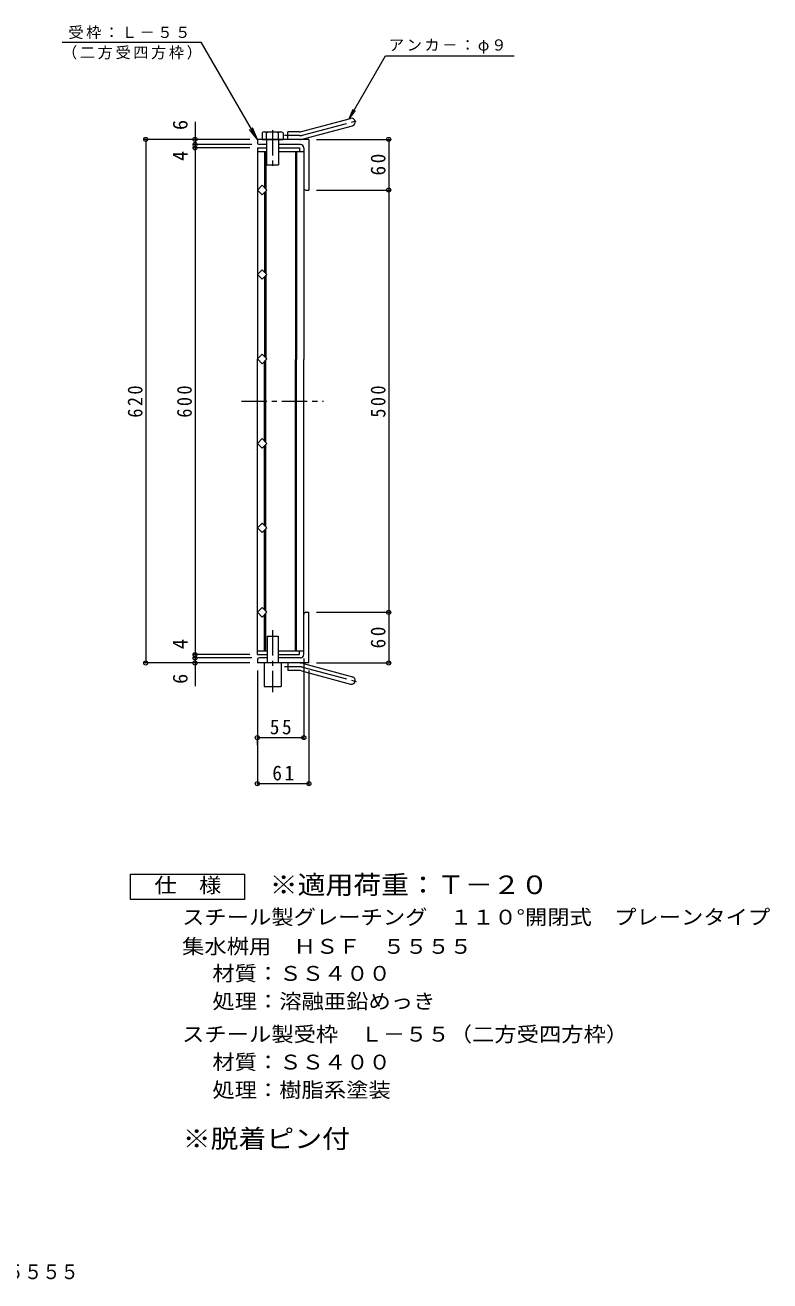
# Model space of a CAD drawing. Units: millimetres, scale not verified. Extents: x -903 to 1060, y -823 to 748.
# Drawn here: x 178 to 1060, y -823 to 664 of the extents above; entities that cross this region are included whole.
import ezdxf
from ezdxf.enums import TextEntityAlignment as Align

# ---------------------------------------------------------------- set-up
doc = ezdxf.new("R2010")
doc.units = ezdxf.units.MM
doc.header["$LTSCALE"] = 6
doc.header["$PDMODE"] = 32
doc.header["$PDSIZE"] = 4.8
doc.linetypes.add('CHAIN1', pattern=[8, 5, -1, 1, -1])
doc.linetypes.add('CHAIN2', pattern=[12, 9, -1, 1, -1])
for name, color, linetype, lineweight in [('A-1', 2, 'Continuous', 9), ('A-2', 3, 'Continuous', 9), ('A-4', 7, 'Continuous', 9), ('A-5', 7, 'Continuous', 9), ('A-9', 4, 'Continuous', 9), ('F-4_F-4ﾚｲﾔ', 2, 'Continuous', 9)]:
    doc.layers.add(name, color=color, linetype=linetype, lineweight=lineweight)
doc.layers.add('F-5_F-5ﾚｲﾔ', color=2, linetype='Continuous')
doc.styles.add('ＭＳ ゴシック', font='')
doc.styles.get('ＭＳ ゴシック').set_extended_font_data('MS Gothic')

msp = doc.modelspace()

# ---------------------------------------------------------------- linework, layer by layer
at = {"layer": 'A-1'}
for p, q in [((505.349, 538.302), (563.539, 553.895)), ((489.204, 528.996), (489.204, 537.996)), ((503.019, 537.996), (489.204, 537.996)), ((507.678, 529.609), (565.869, 545.201)), ((514.204, 528.996), (453.204, 528.996)), ((453.204, 528.996), (453.204, 525.496)), ((464.204, 522.996), (455.704, 522.996)), ((504.204, 522.996), (478.204, 522.996)), ((514.204, 528.996), (514.204, 468.996)), ((508.204, 518.996), (508.204, 471.496)), ((510.704, 468.996), (514.204, 468.996)), ((508.204, -81.004), (508.204, -33.504)), ((510.704, -31.004), (514.204, -31.004)), ((514.204, -91.004), (514.204, -31.004)), ((453.204, -87.504), (453.204, -91.004)), ((464.704, -85.004), (455.704, -85.004)), ((504.204, -85.004), (477.704, -85.004)), ((514.204, -91.004), (453.204, -91.004)), ((489.204, -91.004), (489.204, -100.004)), ((503.019, -100.004), (489.204, -100.004)), ((505.349, -100.311), (563.539, -115.903)), ((507.678, -91.618), (565.869, -107.21))]:
    msp.add_line(p, q, dxfattribs=at)
at = {"layer": 'A-1', "linetype": 'CHAIN2'}
for p, q in [((506.513, 533.956), (571.68, 551.417)), ((503.019, 533.496), (485.399, 533.496)), ((503.019, -95.504), (485.399, -95.504)), ((506.513, -95.964), (571.68, -113.426))]:
    msp.add_line(p, q, dxfattribs=at)
at = {"layer": 'A-1'}
for centre, radius, start, end in [((564.704, 549.548), 4.5, 285.00014, 104.99991), ((503.019, 546.996), 9, 270, 285.00002), ((455.704, 525.496), 2.5, 180, 270), ((503.019, 546.996), 18, 270, 285), ((504.204, 518.996), 4, 0, 90), ((510.704, 471.496), 2.5, 180, 270), ((510.704, -33.504), 2.5, 90, 180), ((455.704, -87.504), 2.5, 90, 180), ((504.204, -81.004), 4, 270, 0), ((503.019, -109.004), 18, 74.99998, 89.99998), ((503.019, -109.004), 9, 74.99998, 90), ((564.704, -111.556), 4.5, 255.00008, 74.99986)]:
    msp.add_arc(centre, radius, start, end, dxfattribs=at)
at = {"layer": 'A-1', "linetype": 'CHAIN2'}
for centre, start, end in [((503.019, 546.996), 270, 284.99995), ((503.019, -109.004), 75.00005, 90)]:
    msp.add_arc(centre, 13.5, start, end, dxfattribs=at)
at = {"layer": 'A-2'}
for p, q in [((453.204, 518.996), (464.204, 518.996)), ((453.204, 518.996), (453.204, 268.996)), ((453.204, 514.496), (464.204, 514.496)), ((461.704, 514.496), (461.704, 471.809)), ((463.204, 514.496), (463.204, 470.31)), ((478.204, 518.996), (503.204, 518.996)), ((498.204, 514.496), (498.204, 268.496)), ((499.704, 514.496), (499.704, 268.496)), ((503.204, 518.996), (503.204, 514.496)), ((461.704, 466.182), (461.704, 371.81)), ((463.204, 467.682), (463.204, 370.31)), ((461.704, 366.182), (461.704, 271.81)), ((463.204, 367.682), (463.204, 270.31)), ((453.204, -81.004), (453.204, 268.996)), ((463.204, 170.309), (463.204, 267.682)), ((498.204, -76.504), (498.204, 268.496)), ((499.704, -76.504), (499.704, 268.496)), ((461.704, 171.809), (461.704, 266.182)), ((461.704, 71.81), (461.704, 166.182)), ((463.204, 70.309), (463.204, 167.682)), ((461.704, -28.19), (461.704, 66.182)), ((463.204, -29.691), (463.204, 67.682)), ((461.704, -76.504), (461.704, -33.818)), ((463.204, -76.504), (463.204, -32.318)), ((453.204, -76.504), (464.704, -76.504)), ((453.204, -81.004), (464.704, -81.004)), ((477.704, -81.004), (503.204, -81.004)), ((503.204, -81.004), (503.204, -76.504))]:
    msp.add_line(p, q, dxfattribs=at)
at = {"layer": 'A-2', "linetype": 'CHAIN1'}
msp.add_line((434.282, 218.996), (531.677, 218.996), dxfattribs=at)
at = {"layer": 'A-2'}
for points in [[(478.204, 514.496), (508.204, 514.496), (508.204, 268.496)], [(477.704, -76.504), (508.204, -76.504), (508.204, 268.496)]]:
    msp.add_lwpolyline(points, dxfattribs=at)
for points in [[(464.518, 468.996), (458.861, 463.339), (453.204, 468.996), (458.861, 474.653)], [(464.518, 368.996), (458.861, 363.339), (453.204, 368.996), (458.861, 374.653)], [(464.518, 268.996), (458.861, 263.339), (453.204, 268.996), (458.861, 274.653)], [(464.518, 168.996), (458.861, 174.653), (453.204, 168.996), (458.861, 163.339)], [(464.518, 68.996), (458.861, 74.653), (453.204, 68.996), (458.861, 63.339)], [(464.518, -31.004), (458.861, -25.347), (453.204, -31.004), (458.861, -36.661)]]:
    msp.add_lwpolyline(points, close=True, dxfattribs=at)
at = {"layer": 'A-4'}
for p, q in [((379.42, 549.769), (379.42, -118.642)), ((444.204, 528.996), (319.242, 528.996)), ((321.042, 528.996), (321.042, -91.004)), ((446.704, 522.996), (377.62, 522.996)), ((523.204, 528.996), (610.526, 528.996)), ((608.726, 528.996), (608.726, 468.996)), ((444.204, 518.996), (377.62, 518.996)), ((523.204, 468.996), (610.526, 468.996)), ((608.726, 468.996), (608.726, -91.004)), ((523.204, -31.004), (610.526, -31.004)), ((444.204, -81.004), (377.62, -81.004)), ((446.704, -85.004), (377.62, -85.004)), ((508.204, -85.504), (508.204, -181.122)), ((444.204, -91.004), (319.242, -91.004)), ((388.42, -91.004), (381.22, -91.004)), ((453.204, -100.004), (453.204, -235.685)), ((514.204, -100.004), (514.204, -235.685)), ((523.204, -91.004), (610.526, -91.004)), ((453.204, -179.322), (508.204, -179.322)), ((453.204, -188.322), (453.204, -181.122)), ((453.204, -233.885), (514.204, -233.885))]:
    msp.add_line(p, q, dxfattribs=at)
for p in [(321.042, 528.996), (379.42, 528.996), (379.42, 522.996), (379.42, 518.996), (608.726, 528.996), (608.726, 468.996), (608.726, -31.004), (321.042, -91.004), (379.42, -81.004), (379.42, -85.004), (379.42, -91.004), (608.726, -91.004), (453.204, -179.322), (508.204, -179.322), (453.204, -233.885), (514.204, -233.885)]:
    msp.add_point(p, dxfattribs=at)
at = {"layer": 'A-5'}
for p, q in [((222.286, 643.948), (386.836, 643.948)), ((453.204, 528.996), (386.836, 643.948)), ((561.954, 553.445), (605.065, 628.116)), ((605.065, 628.116), (757.162, 628.116)), ((561.954, 553.445), (566.737, 564.994)), ((561.954, 553.445), (569.563, 563.362)), ((453.204, 528.996), (444.072, 540.896)), ((453.204, 528.996), (447.463, 542.854))]:
    msp.add_line(p, q, dxfattribs=at)
at = {"layer": 'A-9'}
for p, q in [((461.484, 537.956), (480.923, 537.956)), ((464.204, 528.996), (464.204, 536.915)), ((478.204, 528.996), (478.204, 536.915)), ((483.643, 536.915), (483.643, 528.996)), ((464.204, 528.996), (464.204, 498.996)), ((478.204, 528.996), (478.204, 498.996)), ((464.204, 498.996), (478.204, 498.996)), ((464.704, -59.307), (477.704, -59.307)), ((464.704, -59.307), (464.704, -91.004)), ((477.704, -59.307), (477.704, -91.004)), ((461.204, -91.004), (461.204, -119.004)), ((481.204, -91.004), (481.204, -119.004)), ((461.204, -119.004), (481.204, -119.004))]:
    msp.add_line(p, q, dxfattribs=at)
at = {"layer": 'A-9', "linetype": 'CHAIN1'}
for p, q in [((471.204, 539.891), (471.204, 493.534)), ((471.204, -52.301), (471.204, -125.496))]:
    msp.add_line(p, q, dxfattribs=at)
at = {"layer": 'A-9'}
msp.add_lwpolyline([(458.765, 536.915), (458.765, 528.996), (483.643, 528.996)], dxfattribs=at)
for centre, radius, start, end in [((461.484, 533.882), 4.074, 48.12389, 131.8763), ((471.204, 513.89), 24.066, 73.09029, 106.90971), ((480.923, 533.882), 4.074, 48.1237, 131.87611)]:
    msp.add_arc(centre, radius, start, end, dxfattribs=at)
at = {"layer": 'F-4_F-4ﾚｲﾔ'}
msp.add_lwpolyline([(302.838, -371.224), (302.838, -341.224), (437.837, -341.224), (437.837, -371.224)], close=True, dxfattribs=at)

# ---------------------------------------------------------------- texts
at = {"layer": 'A-4', "color": 2, "style": 'ＭＳ ゴシック'}
for s, p in [('6', (375.82, 540.105)), ('4', (375.82, 503.469)), ('4', (375.82, -74.633)), ('6', (375.82, -115.722))]:
    msp.add_text(s, height=17.6, rotation=90, dxfattribs=at).set_placement(p, align=Align.BOTTOM_LEFT)
at = {"layer": 'A-4', "color": 2, "char_height": 17.6, "attachment_point": 7, "rotation": 90, "style": 'ＭＳ ゴシック'}
for s, insert in [('\\T1.27;\\W0.95;60', (605.126, 486.246)), ('\\T1.27;\\W0.9;620', (317.442, 199.496)), ('\\T1.27;\\W0.9;600', (375.82, 199.496)), ('\\T1.27;\\W0.9;500', (605.126, 199.496)), ('\\T1.27;\\W0.95;60', (605.126, -73.754))]:
    msp.add_mtext(s, dxfattribs=dict(at, insert=insert))
at = {"layer": 'A-4', "color": 2, "char_height": 17.6, "attachment_point": 7, "style": 'ＭＳ ゴシック'}
for s, insert in [('\\T1.27;\\W0.95;55', (467.954, -175.722)), ('\\T1.27;\\W0.95;61', (470.954, -230.285))]:
    msp.add_mtext(s, dxfattribs=dict(at, insert=insert))
at = {"layer": 'A-5', "char_height": 13.2, "attachment_point": 7, "style": 'ＭＳ ゴシック'}
for s, insert in [('\\T1.17;受枠：Ｌ－５５', (229.486, 647.689)), ('\\T1.17;（二方受四方枠）', (222.019, 623.55)), ('\\T1.17;アンカ－：φ９', (608.883, 630.613))]:
    msp.add_mtext(s, dxfattribs=dict(at, insert=insert))
at = {"layer": 'F-4_F-4ﾚｲﾔ', "style": 'ＭＳ ゴシック', "width": 1.1}
for s, p in [('仕\u3000様', (331.338, -368.225)), ('スチール製グレーチング\u3000１１０°開閉式\u3000プレーンタイプ', (364.091, -405.977)), ('集水桝用\u3000ＨＳＦ\u3000５５５５', (364.091, -440.664)), ('材質：ＳＳ４００', (399.919, -472.646)), ('処理：溶融亜鉛めっき', (399.919, -505.647)), ('スチール製受枠\u3000Ｌ－５５（二方受四方枠）', (364.092, -544.647)), ('材質：ＳＳ４００', (399.918, -577.647)), ('処理：樹脂系塗装', (399.918, -610.647))]:
    msp.add_text(s, height=17.6, dxfattribs=at).set_placement(p, align=Align.BOTTOM_LEFT)
at = {"layer": 'F-4_F-4ﾚｲﾔ', "color": 3, "style": 'ＭＳ ゴシック', "width": 1.1}
msp.add_text('※脱着ピン付', height=21.99, dxfattribs=at).set_placement((364.849, -671.861), align=Align.BOTTOM_LEFT)
at = {"layer": 'F-5_F-5ﾚｲﾔ', "color": 3, "style": 'ＭＳ ゴシック', "width": 1.1}
msp.add_text('※適用荷重：Ｔ－２０', height=21.99, dxfattribs=at).set_placement((467.837, -371.224), align=Align.BOTTOM_LEFT)
at = {"layer": 'F-5_F-5ﾚｲﾔ', "style": 'ＭＳ ゴシック', "width": 0.9}
msp.add_text('集水桝用\u3000ＨＳＦ\u3000５５５５', height=17.6, dxfattribs=at).set_placement((-39.071, -825.907), align=Align.BOTTOM_LEFT)

doc.saveas('drawing.dxf')
